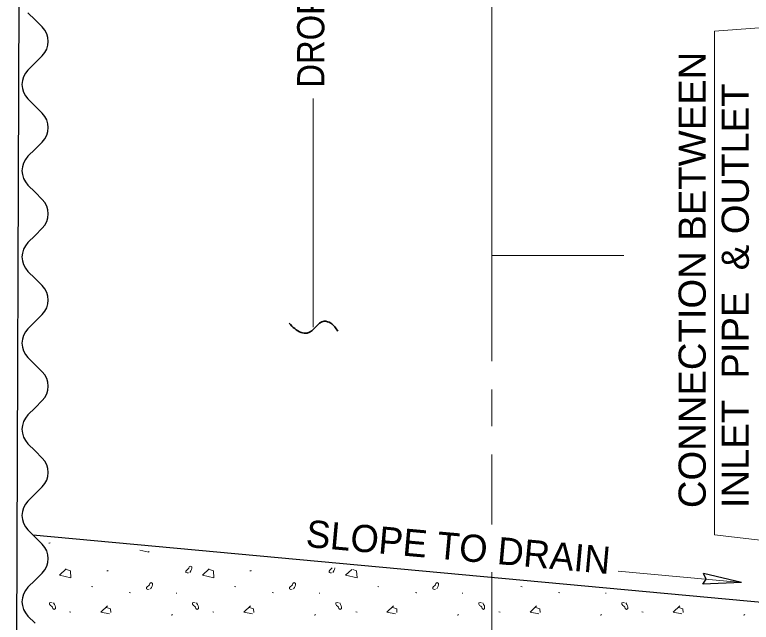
# Model space of a CAD drawing. Extents: x -395 to -23, y 146 to 425.
# Drawn here: x -320.1 to -287.61, y 204.52 to 231.31 of the extents above; entities that cross this region are included whole.
import ezdxf

# ---------------------------------------------------------------- set-up
doc = ezdxf.new("R2010")
doc.units = 0
doc.header["$LTSCALE"] = 0.48
doc.layers.add('1', color=7, linetype='Continuous', lineweight=13)
doc.layers.add('60', color=7, linetype='Continuous', lineweight=25)

msp = doc.modelspace()

# ---------------------------------------------------------------- linework, layer by layer
at = {"layer": '1'}
for p, q in [((-299.0568, 240.0728), (-299.0568, 216.0349)), ((-306.9394, 227.6108), (-306.9394, 217.5311)), ((-293.2208, 220.6874), (-299.0567, 220.6874)), ((-299.0568, 214.7792), (-299.0568, 213.1647)), ((-299.0568, 211.909), (-299.0568, 208.8302)), ((-299.0568, 206.7245), (-299.0569, 196.7867)), ((-293.478, 206.7754), (-288.0325, 206.2721))]:
    msp.add_line(p, q, dxfattribs=at)
at = {"layer": '1', "lineweight": 25}
for p, q in [((-319.5147, 231.3948), (-319.2007, 231.0807)), ((-319.2007, 231.0807), (-318.8868, 230.7668)), ((-319.2007, 229.18), (-318.8868, 229.494)), ((-319.5147, 228.8661), (-319.2007, 229.18)), ((-319.5147, 227.5933), (-319.2007, 227.2793)), ((-319.2007, 227.2793), (-318.8868, 226.9652)), ((-319.2007, 225.3786), (-318.8868, 225.6925)), ((-319.5147, 225.0645), (-319.2007, 225.3786)), ((-319.5147, 223.7917), (-319.2007, 223.4778)), ((-319.2007, 223.4778), (-318.8868, 223.1638)), ((-319.2007, 221.577), (-318.8868, 221.8911)), ((-319.5147, 221.263), (-319.2007, 221.577)), ((-319.5147, 219.9903), (-319.2007, 219.6762)), ((-319.2007, 219.6762), (-318.8868, 219.3623)), ((-319.2007, 217.7755), (-318.8868, 218.0895)), ((-319.5147, 217.4616), (-319.2007, 217.7755)), ((-319.5147, 216.1888), (-319.2007, 215.8748)), ((-319.2007, 215.8748), (-318.8868, 215.5607)), ((-319.2007, 213.9741), (-318.8868, 214.288)), ((-319.5147, 213.66), (-319.2007, 213.9741)), ((-319.5147, 212.3872), (-319.2007, 212.0733)), ((-319.2007, 212.0733), (-318.8868, 211.7592)), ((-319.2007, 210.1726), (-318.8868, 210.4866)), ((-319.5147, 209.8585), (-319.2007, 210.1726)), ((-319.5147, 208.5857), (-319.2007, 208.2717)), ((-319.3015, 208.3725), (-277.9146, 204.5475)), ((-319.2007, 208.2717), (-318.8868, 207.9578)), ((-319.2007, 206.371), (-318.8868, 206.6851)), ((-288.0327, 206.2729), (-289.707, 206.6627)), ((-319.5147, 206.057), (-319.2007, 206.371)), ((-288.0327, 206.2729), (-289.7501, 206.1967)), ((-319.5148, 204.7843), (-319.2007, 204.4702))]:
    msp.add_line(p, q, dxfattribs=at)
at = {"layer": '1'}
for points in [[(-280.9095, 207.3978), (-289.2318, 208.3763), (-289.2318, 230.5878), (-282.525, 231.0771)], [(-318.531, 208.0188), (-318.5859, 208.0048), (-318.5875, 208.0032)], [(-314.5804, 207.6909), (-314.1828, 207.6078), (-314.1865, 207.6552)], [(-312.3712, 206.7131), (-312.336, 206.7832), (-312.301, 206.8418), (-312.2892, 206.9002), (-312.2892, 206.959), (-312.3477, 206.9938), (-312.4062, 206.9587), (-312.4182, 206.9002), (-312.4647, 206.8536), (-312.5117, 206.8183), (-312.5467, 206.7717), (-312.5467, 206.7131), (-312.4882, 206.6898), (-312.4297, 206.7013)], [(-317.8322, 206.868), (-318.1247, 206.5871), (-317.6217, 206.4818), (-317.6452, 206.7861), (-317.8205, 206.8446)], [(-316.0403, 206.777), (-315.9854, 206.791), (-315.9839, 206.7927)], [(-311.52, 206.868), (-311.8124, 206.5871), (-311.3094, 206.4818), (-311.3329, 206.7861), (-311.5082, 206.8446)], [(-309.728, 206.777), (-309.6732, 206.791), (-309.6717, 206.7927)], [(-306.1013, 206.9226), (-306.1059, 206.9002), (-306.1525, 206.8536), (-306.1994, 206.8183), (-306.2344, 206.7717), (-306.2344, 206.7131), (-306.1759, 206.6898), (-306.1174, 206.7013)], [(-306.0589, 206.7131), (-306.0238, 206.7832), (-305.9887, 206.8418), (-305.977, 206.9002), (-305.977, 206.9113)], [(-305.2328, 206.8439), (-305.5002, 206.5871), (-304.9972, 206.4818), (-305.0207, 206.7861), (-305.1792, 206.839)], [(-316.7102, 206.0974), (-316.6552, 206.0834), (-316.6538, 206.0818)], [(-314.1072, 205.9853), (-314.0721, 206.0554), (-314.0369, 206.1139), (-314.0252, 206.1724), (-314.0252, 206.2308), (-314.0837, 206.2659), (-314.1422, 206.2309), (-314.1539, 206.1724), (-314.2007, 206.1257), (-314.2476, 206.0904), (-314.2826, 206.0438), (-314.2826, 205.9852), (-314.2241, 205.9618), (-314.1657, 205.9736)], [(-310.398, 206.0974), (-310.343, 206.0834), (-310.3415, 206.0818)], [(-307.7949, 205.9853), (-307.7598, 206.0554), (-307.7247, 206.1139), (-307.7129, 206.1724), (-307.7129, 206.2308), (-307.7714, 206.2659), (-307.8299, 206.2309), (-307.8417, 206.1724), (-307.8884, 206.1257), (-307.9353, 206.0904), (-307.9703, 206.0438), (-307.9703, 205.9852), (-307.9118, 205.9618), (-307.8534, 205.9736)], [(-304.0857, 206.0974), (-304.0308, 206.0834), (-304.0292, 206.0818)], [(-301.4827, 205.9853), (-301.4476, 206.0554), (-301.4124, 206.1139), (-301.4007, 206.1724), (-301.4007, 206.2308), (-301.4592, 206.2659), (-301.5177, 206.2309), (-301.5294, 206.1724), (-301.5762, 206.1257), (-301.6231, 206.0904), (-301.6581, 206.0438), (-301.6581, 205.9852), (-301.5996, 205.9618), (-301.5412, 205.9736)], [(-297.7735, 206.0974), (-297.7185, 206.0834), (-297.717, 206.0818)], [(-315.0477, 205.8245), (-314.9927, 205.8105), (-314.9912, 205.8088)], [(-312.9794, 205.7982), (-312.9519, 205.8053), (-312.9512, 205.806)], [(-308.7354, 205.8245), (-308.6804, 205.8105), (-308.6789, 205.8088)], [(-306.6672, 205.7982), (-306.6397, 205.8053), (-306.6389, 205.806)], [(-302.4232, 205.8245), (-302.3682, 205.8105), (-302.3667, 205.8088)], [(-300.3549, 205.7982), (-300.3274, 205.8053), (-300.3267, 205.806)], [(-296.1109, 205.8245), (-296.0559, 205.8105), (-296.0544, 205.8088)], [(-294.0427, 205.7982), (-294.0152, 205.8053), (-294.0144, 205.806)], [(-318.3864, 205.3666), (-318.3512, 205.2963), (-318.3162, 205.238), (-318.3042, 205.1795), (-318.3044, 205.1208), (-318.3629, 205.0858), (-318.4212, 205.1208), (-318.4332, 205.1795), (-318.4799, 205.2261), (-318.5267, 205.2613), (-318.5618, 205.3081), (-318.5617, 205.3665), (-318.5032, 205.39), (-318.4449, 205.3783)], [(-312.0742, 205.3666), (-312.039, 205.2963), (-312.0039, 205.238), (-311.992, 205.1795), (-311.9922, 205.1208), (-312.0507, 205.0858), (-312.109, 205.1208), (-312.1209, 205.1795), (-312.1677, 205.2261), (-312.2144, 205.2613), (-312.2495, 205.3081), (-312.2494, 205.3665), (-312.1909, 205.39), (-312.1327, 205.3783)], [(-305.7619, 205.3666), (-305.7267, 205.2963), (-305.6917, 205.238), (-305.6798, 205.1795), (-305.6799, 205.1208), (-305.7384, 205.0858), (-305.7967, 205.1208), (-305.8087, 205.1795), (-305.8554, 205.2261), (-305.9022, 205.2613), (-305.9373, 205.3081), (-305.9372, 205.3665), (-305.8787, 205.39), (-305.8204, 205.3783)], [(-299.4497, 205.3666), (-299.4145, 205.2963), (-299.3794, 205.238), (-299.3675, 205.1795), (-299.3677, 205.1208), (-299.4262, 205.0858), (-299.4845, 205.1208), (-299.4964, 205.1795), (-299.5432, 205.2261), (-299.5899, 205.2613), (-299.625, 205.3081), (-299.6249, 205.3665), (-299.5664, 205.39), (-299.5082, 205.3783)], [(-293.1374, 205.3666), (-293.1022, 205.2963), (-293.0672, 205.238), (-293.0553, 205.1795), (-293.0554, 205.1208), (-293.1139, 205.0858), (-293.1722, 205.1208), (-293.1842, 205.1795), (-293.2309, 205.2261), (-293.2777, 205.2613), (-293.3127, 205.3081), (-293.3127, 205.3665), (-293.2542, 205.39), (-293.1959, 205.3783)], [(-316.0112, 205.2433), (-316.3037, 204.9625), (-315.9202, 204.8823)], [(-315.8604, 204.9423), (-315.8735, 205.1118), (-316.0492, 205.1703)], [(-309.699, 205.2433), (-309.9914, 204.9625), (-309.6079, 204.8823)], [(-309.5482, 204.9423), (-309.5612, 205.1118), (-309.7369, 205.1703)], [(-303.3868, 205.2433), (-303.6792, 204.9625), (-303.2957, 204.8823)], [(-303.2359, 204.9423), (-303.249, 205.1118), (-303.4247, 205.1703)], [(-297.0745, 205.2433), (-297.3669, 204.9625), (-296.9834, 204.8823)], [(-296.9237, 204.9423), (-296.9368, 205.1118), (-297.1124, 205.1703)], [(-290.7622, 205.2433), (-291.0547, 204.9625), (-290.6712, 204.8823)], [(-290.6114, 204.9423), (-290.6245, 205.1118), (-290.8002, 205.1703)], [(-317.678, 204.9808), (-317.623, 204.9667), (-317.6215, 204.9651)], [(-313.2022, 204.8355), (-313.1472, 204.8498), (-313.1457, 204.8512)], [(-311.3657, 204.9808), (-311.3107, 204.9667), (-311.3092, 204.9651)], [(-306.89, 204.8355), (-306.835, 204.8498), (-306.8334, 204.8512)], [(-305.0535, 204.9808), (-304.9985, 204.9667), (-304.997, 204.9651)], [(-300.5777, 204.8355), (-300.5227, 204.8498), (-300.5212, 204.8512)], [(-298.7412, 204.9808), (-298.6862, 204.9667), (-298.6848, 204.9651)], [(-294.2655, 204.8355), (-294.2105, 204.8498), (-294.2089, 204.8512)], [(-292.429, 204.9808), (-292.374, 204.9667), (-292.3725, 204.9651)], [(-287.9532, 204.8355), (-287.8983, 204.8498), (-287.8967, 204.8512)]]:
    msp.add_lwpolyline(points, dxfattribs=at)
at = {"layer": '1', "lineweight": 25}
msp.add_lwpolyline([(-289.7501, 206.1967), (-289.5972, 206.42), (-289.707, 206.6627)], dxfattribs=at)
for centre, start, end in [((-319.5232, 230.1304), 315.00029, 44.99617), ((-318.8783, 228.2296), 134.99939, 224.99492), ((-319.5232, 226.3289), 315.00029, 44.99617), ((-318.8783, 224.4281), 134.99939, 224.99492), ((-319.5232, 222.5274), 315.00029, 44.99617), ((-318.8783, 220.6266), 134.99939, 224.99492), ((-319.5232, 218.7259), 315.00029, 44.99617), ((-318.8783, 216.8251), 134.99939, 224.99492), ((-319.5232, 214.9244), 315.00029, 44.99617), ((-318.8783, 213.0236), 134.99939, 224.99492), ((-319.5232, 211.1229), 315.00029, 44.99617), ((-318.8783, 209.2221), 134.99939, 224.99492), ((-319.5232, 207.3214), 315.00029, 44.99617), ((-318.8783, 205.4206), 134.99939, 224.99492)]:
    msp.add_arc(centre, 0.9, start, end, dxfattribs=at)
at = {"layer": '1', "lineweight": 35}
msp.add_spline([(-305.8497, 217.3483), (-306.1508, 217.7041), (-306.452, 217.7862), (-307.1912, 217.2662), (-307.465, 217.2936), (-307.9853, 217.7041)], degree=3, dxfattribs=at)
at = {"layer": '60'}
msp.add_line((-320.0988, 178.6256), (-319.8442, 250.6743), dxfattribs=at)

# ---------------------------------------------------------------- texts
at = {"layer": '1'}
for s, width, p in [('DROP INLET PIPE', 0.9, (-306.4402, 228.0911)), (' CONNECTION BETWEEN ', 1.05, (-289.6142, 209.0805)), (' INLET  PIPE  & OUTLET ', 1.05, (-287.7142, 209.0805))]:
    msp.add_text(s, height=1.2, rotation=90, dxfattribs=dict(at, width=width)).set_placement(p)
msp.add_text('SLOPE TO DRAIN', height=1.2, rotation=354.882, dxfattribs=at).set_placement((-307.2868, 207.8424))

doc.saveas('drawing.dxf')
